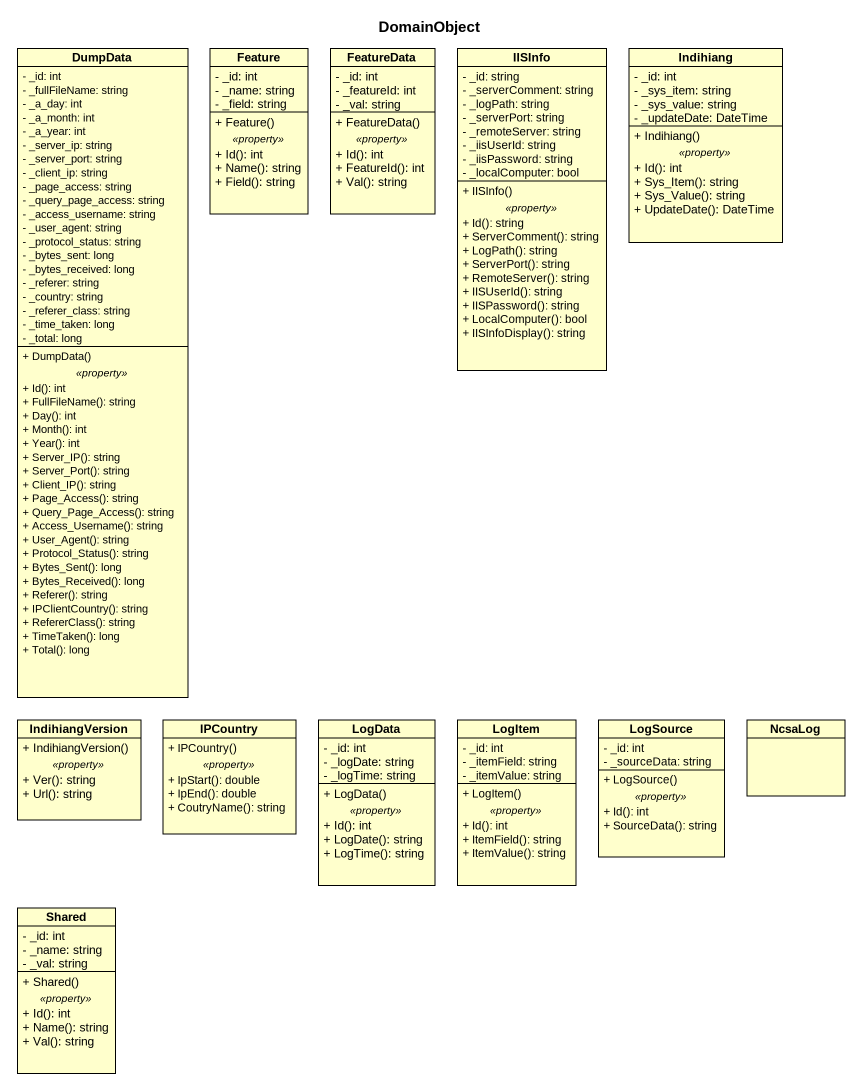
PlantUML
@startuml
title DomainObject
hide circle
hide empty members
skinparam classAttributeIconSize 0
class DumpData {
  - _id: int
  - _fullFileName: string
  - _a_day: int
  - _a_month: int
  - _a_year: int
  - _server_ip: string
  - _server_port: string
  - _client_ip: string
  - _page_access: string
  - _query_page_access: string
  - _access_username: string
  - _user_agent: string
  - _protocol_status: string
  - _bytes_sent: long
  - _bytes_received: long
  - _referer: string
  - _country: string
  - _referer_class: string
  - _time_taken: long
  - _total: long
  --
  + DumpData()
  .. <<property>> ..
  + Id(): int
  + FullFileName(): string
  + Day(): int
  + Month(): int
  + Year(): int
  + Server_IP(): string
  + Server_Port(): string
  + Client_IP(): string
  + Page_Access(): string
  + Query_Page_Access(): string
  + Access_Username(): string
  + User_Agent(): string
  + Protocol_Status(): string
  + Bytes_Sent(): long
  + Bytes_Received(): long
  + Referer(): string
  + IPClientCountry(): string
  + RefererClass(): string
  + TimeTaken(): long
  + Total(): long
}
class Feature {
  - _id: int
  - _name: string
  - _field: string
  --
  + Feature()
  .. <<property>> ..
  + Id(): int
  + Name(): string
  + Field(): string
}
class FeatureData {
  - _id: int
  - _featureId: int
  - _val: string
  --
  + FeatureData()
  .. <<property>> ..
  + Id(): int
  + FeatureId(): int
  + Val(): string
}
class IISInfo {
  - _id: string
  - _serverComment: string
  - _logPath: string
  - _serverPort: string
  - _remoteServer: string
  - _iisUserId: string
  - _iisPassword: string
  - _localComputer: bool
  --
  + IISInfo()
  .. <<property>> ..
  + Id(): string
  + ServerComment(): string
  + LogPath(): string
  + ServerPort(): string
  + RemoteServer(): string
  + IISUserId(): string
  + IISPassword(): string
  + LocalComputer(): bool
  + IISInfoDisplay(): string
}
class Indihiang {
  - _id: int
  - _sys_item: string
  - _sys_value: string
  - _updateDate: DateTime
  --
  + Indihiang()
  .. <<property>> ..
  + Id(): int
  + Sys_Item(): string
  + Sys_Value(): string
  + UpdateDate(): DateTime
}
class IndihiangVersion {
  + IndihiangVersion()
  .. <<property>> ..
  + Ver(): string
  + Url(): string
}
class IPCountry {
  + IPCountry()
  .. <<property>> ..
  + IpStart(): double
  + IpEnd(): double
  + CoutryName(): string
}
class LogData {
  - _id: int
  - _logDate: string
  - _logTime: string
  --
  + LogData()
  .. <<property>> ..
  + Id(): int
  + LogDate(): string
  + LogTime(): string
}
class LogItem {
  - _id: int
  - _itemField: string
  - _itemValue: string
  --
  + LogItem()
  .. <<property>> ..
  + Id(): int
  + ItemField(): string
  + ItemValue(): string
}
class LogSource {
  - _id: int
  - _sourceData: string
  --
  + LogSource()
  .. <<property>> ..
  + Id(): int
  + SourceData(): string
}
class NcsaLog
class Shared {
  - _id: int
  - _name: string
  - _val: string
  --
  + Shared()
  .. <<property>> ..
  + Id(): int
  + Name(): string
  + Val(): string
}
@enduml
